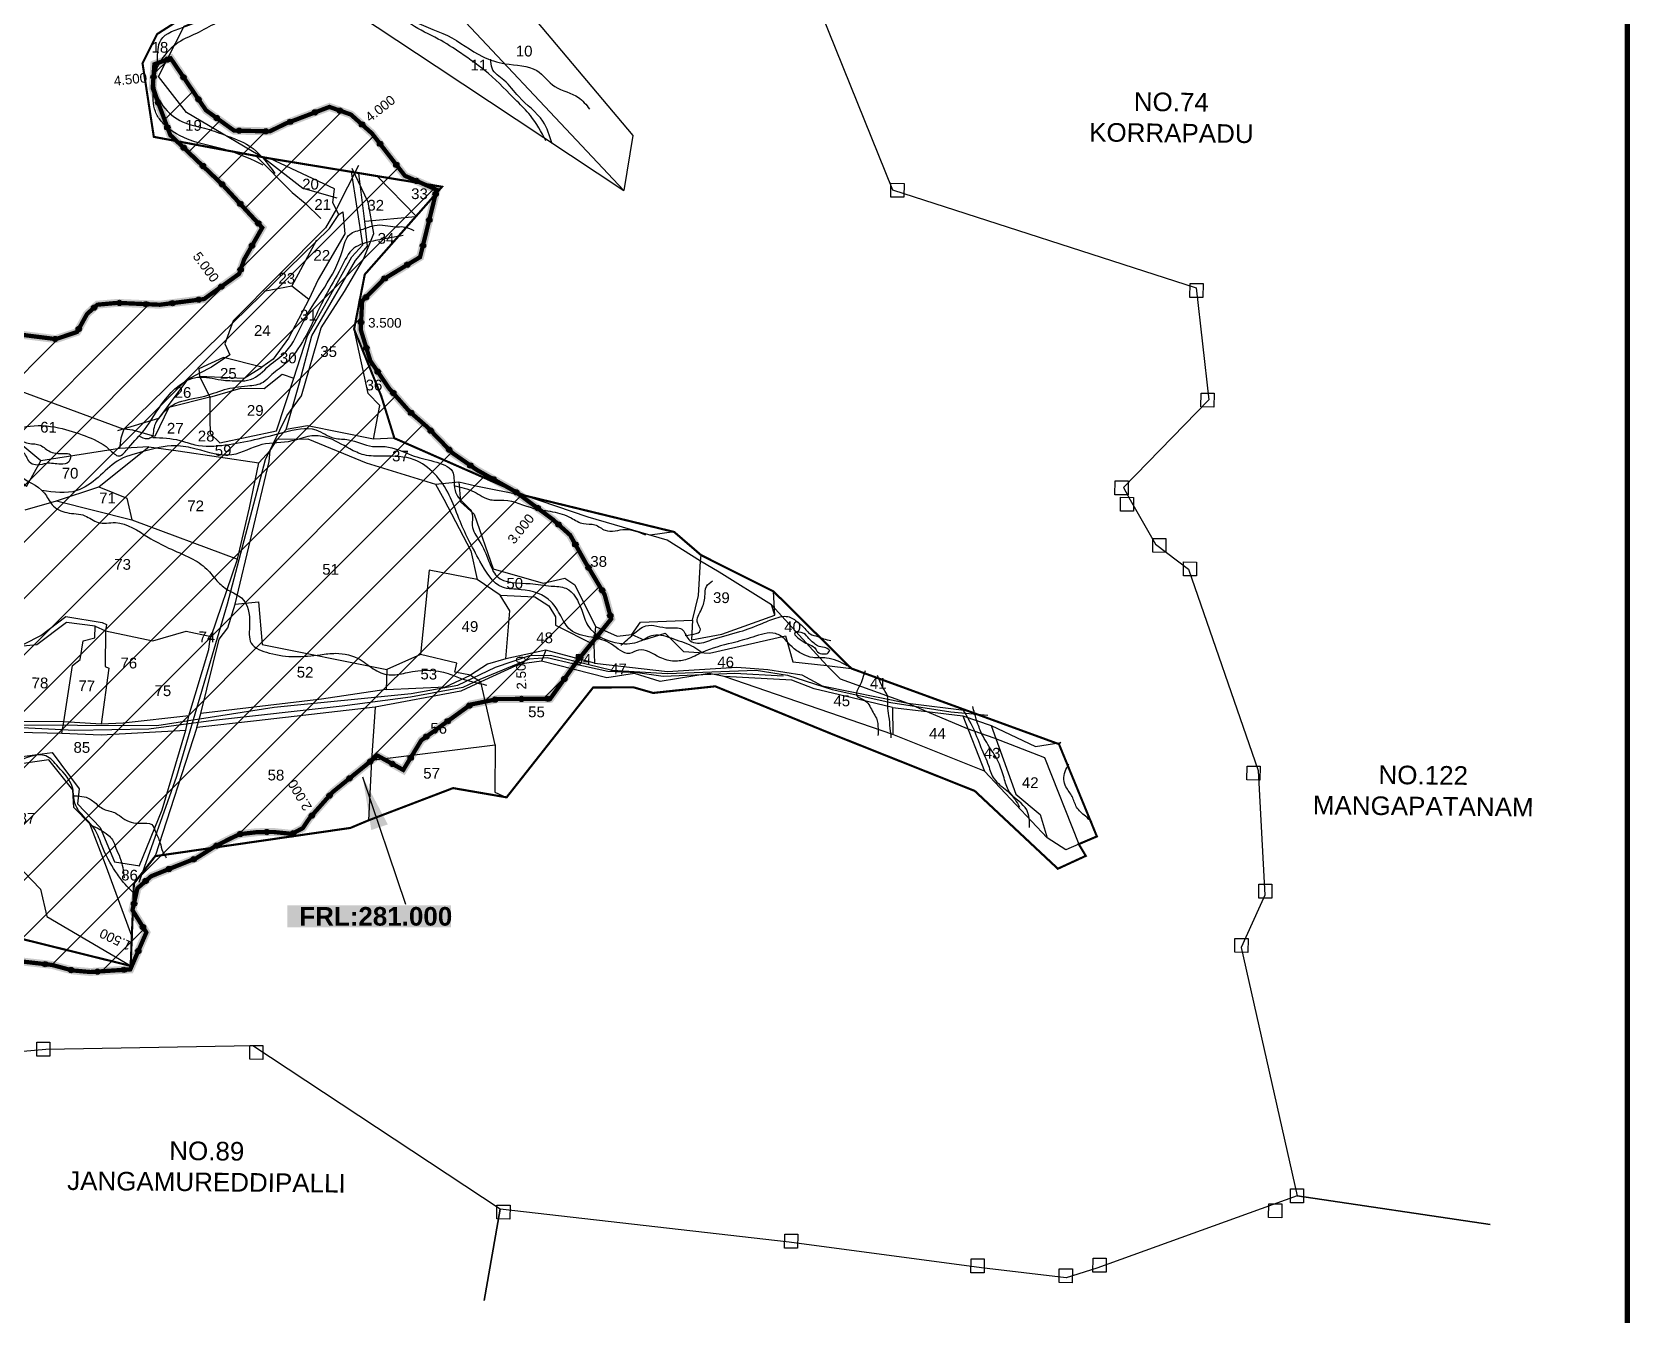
# Model space of a CAD drawing. Header units: inches. Extents: x 193816 to 219909, y 1622772 to 1631107.
# Drawn here: x 199235 to 202243, y 1626154 to 1628569 of the extents above; entities that cross this region are included whole.
import ezdxf
from ezdxf.enums import TextEntityAlignment as Align

# ---------------------------------------------------------------- set-up
doc = ezdxf.new("R2010")
doc.units = ezdxf.units.IN
doc.header["$LTSCALE"] = 15
doc.header["$MEASUREMENT"] = 0
doc.header["$PDMODE"] = 32
doc.header["$PDSIZE"] = 10
for name, color, linetype in [('CSMark', 72, 'Continuous'), ('PAPER SIZE', 5, 'Continuous'), ('PLOT', 7, 'Continuous'), ('PLOT NO', 7, 'Continuous'), ('ROAD', 1, 'Continuous'), ('STREAM', 4, 'Continuous'), ('STRUCTURE', 5, 'Continuous'), ('TEXT', 1, 'Continuous'), ('text2', 7, 'Continuous'), ('VILLAGE BOUNADRY', 5, 'Continuous'), ('VILLAGE BOUNADRY STONES', 1, 'Continuous')]:
    doc.layers.add(name, color=color, linetype=linetype)
doc.styles.get("Standard").update_dxf_attribs({"font": 'arial.ttf'})
doc.dimstyles.get("Standard").update_dxf_attribs({"dimtxt": 0.18, "dimasz": 0.18, "dimexe": 0.18, "dimexo": 0.0625, "dimgap": 0.09, "dimtad": 0, "dimtih": 1, "dimtoh": 1, "dimdec": 4, "dimzin": 0, "dimdsep": 46, "dimtxsty": 'Standard', "dimcen": 0.09, "dimadec": 0, "dimazin": 0, "dimtfac": 1, "dimtdec": 4, "dimtofl": 0, "dimtmove": 0, "dimatfit": 3, "dimfxl": 1, "dimtolj": 1, "dimtzin": 0, "dimarcsym": 0})

msp = doc.modelspace()

# ---------------------------------------------------------------- hatches: boundary and pattern name
at = {"layer": 'text2'}
h = msp.add_hatch(dxfattribs=at)
h.set_pattern_fill('ANSI31', color=4, scale=600)
h.set_pattern_definition([(45, (7002.556, -0.05), (-53.0330086, 53.0330086), [])])
h.paths.add_polyline_path([(199945, 1627854.7), (199906.7, 1627898), (199871.4, 1627949.9), (199853.4, 1628008.6), (199855.9, 1628062.4), (199897.4, 1628104.4), (199965, 1628145.2), (199996.3, 1628271.9), (199936.5, 1628298.2), (199874.5, 1628378), (199834.8, 1628413.5), (199794.4, 1628428), (199712.8, 1628396.9), (199682, 1628382), (199614.8, 1628383.4), (199561.9, 1628421.6), (199495.5, 1628519.4), (199464.9, 1628508.3), (199461.7, 1628463.1), (199494.7, 1628375.1), (199593.8, 1628280.9), (199667.9, 1628200.5), (199634, 1628141.1), (199624.5, 1628113.7), (199558.5, 1628066.3), (199475.2, 1628055.5), (199395.5, 1628059.1), (199357.5, 1628055.7), (199338, 1628038.1), (199319.4, 1628004.3), (199279.3, 1627990.8), (199194.1, 1628001.6), (199171.6, 1628005.4), (199153.1, 1628012.3), (199116.3, 1628055.2), (199094, 1628097.1), (199066, 1628124.9), (199014.2, 1628144.1), (198956.5, 1628153.5), (198866.5, 1628177.8), (198796, 1628215.5), (198716.1, 1628253.9), (198653.7, 1628256.5), (198589.7, 1628303.7), (198522.9, 1628343), (198477.5, 1628371.9), (198442.7, 1628393), (198375.2, 1628434.1), (198314, 1628488.6), (198225.7, 1628493.2), (198170.5, 1628489.5), (198088.8, 1628496.3), (198019.8, 1628513.7), (197962.7, 1628534.8), (197907, 1628551), (197855.1, 1628575), (197689.9, 1628624.4), (197623, 1628645.2), (197601.4, 1628678.7), (197532.8, 1628762.3), (197415, 1628792.3), (197318.3, 1628836.7), (197154.6, 1628873.7), (197018.9, 1628884.3), (196901.5, 1628897.8), (196832.7, 1628986.6), (196711.4, 1629052.2), (196557.8, 1629096.9), (196537.2, 1629097.5), (196489.7, 1629099.6), (196442.7, 1629087.4), (196370.2, 1629048.6), (196354.9, 1628999.6), (196354.7, 1628944.7), (196387.1, 1628851.5), (196436, 1628816.4), (196437.9, 1628803.8), (196485, 1628677.3), (196507.3, 1628613.2), (196468.9, 1628553.1), (196422.6, 1628539.6), (196293.2, 1628585), (196179.5, 1628612.8), (196109.6, 1628645.2), (196023.2, 1628696.6), (196008, 1628717.8), (195967.5, 1628724.9), (195905.9, 1628703.4), (195887, 1628689.5), (195847, 1628673.2), (195788.5, 1628670.6), (195736.9, 1628711.4), (195681.8, 1628707), (195635.5, 1628688.9), (195615.3, 1628655.8), (195637.8, 1628597.6), (195674.8, 1628553.9), (195671.8, 1628499.8), (195627.8, 1628455.3), (195547.5, 1628447.2), (195500.4, 1628444.2), (195472.4, 1628413.1), (195465.6, 1628368.7), (195496.1, 1628326.8), (195494.7, 1628279.1), (195475.3, 1628256.8), (195429.1, 1628238.3), (195400.4, 1628225), (195382.7, 1628209.2), (195344.5, 1628167.9), (195353.6, 1628125.5), (195369, 1628099.5), (195383.8, 1628077.9), (195409.5, 1628039.3), (195456.3, 1627972.1), (195541.8, 1627846.3), (195653.5, 1627681.1), (195744.7, 1627548.6), (195848.5, 1627396.7), (195937.9, 1627265.2), (195956.4, 1627241.9), (195977.9, 1627221.4), (196098.2, 1627127.5), (196227.6, 1627027.9), (196266.6, 1627007), (196701.1, 1626821.3), (196885.7, 1626742), (196948.1, 1626716.3), (197003, 1626692.9), (197064, 1626666.2), (197129.7, 1626639), (197212.2, 1626602.8), (197247.1, 1626591.3), (197283.7, 1626582.5), (197316.7, 1626576.9), (197352.3, 1626572.2), (197391.8, 1626569.1), (197430.8, 1626568.6), (197464, 1626569.4), (197502.8, 1626572.9), (197539.4, 1626576.8), (197576.1, 1626584), (197624.9, 1626596), (197711.6, 1626627.6), (197814.1, 1626682.6), (197842.7, 1626701.4), (197874.8, 1626725.9), (197934.8, 1626779.5), (197966.7, 1626812.7), (197990.1, 1626837.9), (198021.3, 1626858.2), (198052.5, 1626866.2), (198081.2, 1626867.2), (198113.3, 1626859.8), (198208.3, 1626810.9), (198274.2, 1626862.8), (198324.5, 1626881), (198368.8, 1626894.2), (198413.9, 1626895.1), (198447, 1626873.4), (198485.3, 1626847.1), (198526.5, 1626833.7), (198573, 1626813.8), (198606.9, 1626819.2), (198645, 1626826), (198696.9, 1626829.1), (198752.1, 1626815.4), (198811.4, 1626786.9), (198838.2, 1626771.6), (198931.4, 1626747), (198965.3, 1626765.4), (199002.3, 1626779.8), (199021.5, 1626796), (199019.8, 1626825.9), (199019.5, 1626864.7), (199015.8, 1626907.9), (199028.5, 1626932.2), (199049.6, 1626910.7), (199077, 1626899.6), (199118.3, 1626917.1), (199154.6, 1626896.2), (199191, 1626838), (199217.1, 1626819.1), (199271.9, 1626812.9), (199310.2, 1626802.5), (199344.3, 1626799.4), (199419.6, 1626804.4), (199449.8, 1626873.9), (199423.7, 1626915.8), (199433, 1626957.1), (199458.8, 1626979.8), (199488.9, 1626991.8), (199544.2, 1627013.9), (199577.1, 1627034.7), (199607.3, 1627050.4), (199625.6, 1627058.9), (199657.6, 1627062.6), (199688.7, 1627063), (199723.6, 1627059.4), (199744.4, 1627070.3), (199756.6, 1627088.7), (199800.2, 1627138), (199884.9, 1627206.7), (199933.4, 1627179.8), (199967.3, 1627235.5), (200060.3, 1627302.9), (200111.5, 1627313.3), (200210, 1627313.6), (200260.9, 1627385), (200324.9, 1627464.2), (200312.4, 1627510), (200275.7, 1627571.4), (200247.5, 1627622), (200214.7, 1627651.7), (200144.8, 1627703.4), (200072.2, 1627744.4), (200025.4, 1627776.9), (199978.6, 1627825.2)])

# ---------------------------------------------------------------- linework, layer by layer
at = {"color": 5, "const_width": 15, "elevation": 281.1}
msp.add_lwpolyline([(199194.8, 1628001.7), (199280, 1627990.9), (199320.1, 1628004.4), (199338.7, 1628038.1), (199358.2, 1628055.7), (199396.1, 1628059.1), (199475.8, 1628055.6), (199559.1, 1628066.3), (199625.1, 1628113.8), (199634.7, 1628141.2), (199668.6, 1628200.6), (199594.4, 1628280.9), (199495.4, 1628375.2), (199462.4, 1628463.2), (199465.5, 1628508.3), (199496.2, 1628519.5), (199562.6, 1628421.7), (199615.5, 1628383.4), (199682.7, 1628382), (199713.4, 1628396.9), (199795.1, 1628428), (199835.5, 1628413.6), (199875.1, 1628378.1), (199937.2, 1628298.3), (199997, 1628272), (199965.7, 1628145.3), (199898.1, 1628104.4), (199856.6, 1628062.5), (199854, 1628008.6), (199872.1, 1627949.9), (199907.4, 1627898.1), (199945.6, 1627854.8), (199979.3, 1627825.3), (200026.1, 1627776.9), (200072.9, 1627744.4), (200145.5, 1627703.5), (200215.3, 1627651.7), (200248.2, 1627622), (200276.4, 1627571.5), (200313.1, 1627510), (200325.5, 1627464.2), (200261.6, 1627385.1), (200210.6, 1627313.7), (200112.2, 1627313.4), (200060.9, 1627303), (199967.9, 1627235.5), (199934, 1627179.9), (199885.6, 1627206.8), (199800.9, 1627138), (199757.3, 1627088.7), (199745, 1627070.4), (199724.3, 1627059.5), (199689.4, 1627063.1), (199658.3, 1627062.7), (199626.3, 1627059), (199607.9, 1627050.4), (199577.7, 1627034.8), (199544.9, 1627014), (199489.5, 1626991.9), (199459.5, 1626979.8), (199433.7, 1626957.2), (199424.3, 1626915.9), (199450.4, 1626874), (199420.2, 1626804.4), (199345, 1626799.5), (199310.9, 1626802.5), (199272.5, 1626812.9), (199217.7, 1626819.1)], dxfattribs=at)
at = {"color": 5, "elevation": 281.1}
msp.add_lwpolyline([(199194.8, 1628001.7, 8, 8, 0), (199280, 1627990.9, 8, 8, 0), (199320.1, 1628004.4, 8, 8, 0), (199338.7, 1628038.1, 8, 8, 0), (199358.2, 1628055.7, 8, 8, 0), (199396.1, 1628059.1, 8, 8, 0), (199475.8, 1628055.6, 8, 8, 0), (199559.1, 1628066.3, 8, 8, 0), (199625.1, 1628113.8, 8, 8, 0), (199634.7, 1628141.2, 8, 8, 0), (199668.6, 1628200.6, 8, 8, 0), (199594.4, 1628280.9, 8, 8, 0), (199495.4, 1628375.2, 8, 8, 0), (199462.4, 1628463.2, 8, 8, 0), (199465.5, 1628508.3, 8, 8, 0), (199496.2, 1628519.5, 8, 8, 0), (199562.6, 1628421.7, 8, 8, 0), (199615.5, 1628383.4, 8, 8, 0), (199682.7, 1628382, 8, 8, 0), (199713.4, 1628396.9, 8, 8, 0), (199795.1, 1628428, 8, 8, 0), (199835.5, 1628413.6, 8, 8, 0), (199875.1, 1628378.1, 8, 8, 0), (199937.2, 1628298.3, 8, 8, 0), (199997, 1628272, 8, 8, 0), (199965.7, 1628145.3, 8, 8, 0), (199898.1, 1628104.4, 8, 8, 0), (199856.6, 1628062.5, 8, 8, 0), (199854, 1628008.6, 8, 8, 0), (199872.1, 1627949.9, 8, 8, 0), (199907.4, 1627898.1, 8, 8, 0), (199945.6, 1627854.8, 8, 8, 0), (199979.3, 1627825.3, 8, 8, 0), (200026.1, 1627776.9, 8, 8, 0), (200072.9, 1627744.4, 8, 8, 0), (200145.5, 1627703.5, 8, 8, 0), (200215.3, 1627651.7, 8, 8, 0), (200248.2, 1627622, 8, 8, 0), (200276.4, 1627571.5, 8, 8, 0), (200313.1, 1627510, 8, 8, 0), (200325.5, 1627464.2, 8, 8, 0), (200261.6, 1627385.1, 8, 8, 0), (200210.6, 1627313.7, 8, 8, 0), (200112.2, 1627313.4, 8, 8, 0), (200060.9, 1627303, 8, 8, 0), (199967.9, 1627235.5, 8, 8, 0), (199934, 1627179.9, 8, 8, 0), (199885.6, 1627206.8, 8, 8, 0), (199800.9, 1627138, 8, 8, 0), (199757.3, 1627088.7, 8, 8, 0), (199745, 1627070.4, 8, 8, 0), (199724.3, 1627059.5, 8, 8, 0), (199689.4, 1627063.1, 8, 8, 0), (199658.3, 1627062.7, 8, 8, 0), (199626.3, 1627059, 8, 8, 0), (199607.9, 1627050.4, 8, 8, 0), (199577.7, 1627034.8, 8, 8, 0), (199544.9, 1627014, 8, 8, 0), (199489.5, 1626991.9, 8, 8, 0), (199459.5, 1626979.8, 8, 8, 0), (199433.7, 1626957.2, 8, 8, 0), (199424.3, 1626915.9, 8, 8, 0), (199450.4, 1626874, 8, 8, 0), (199420.2, 1626804.4, 8, 8, 0), (199345, 1626799.5, 8, 8, 0), (199310.9, 1626802.5, 8, 8, 0), (199272.5, 1626812.9, 8, 8, 0), (199217.7, 1626819.1, 8, 8, 0)], format="xyseb", dxfattribs=at)
at = {"color": 3}
for p in [(199489.8, 1628517.1, 281.1), (199463.9, 1628484.2, 281.1), (199520.4, 1628483.8, 281.1), (199472.6, 1628436.1, 281.1), (199548.5, 1628442.4, 281.1), (199582.8, 1628407.1, 281.1), (199721.2, 1628399.9, 281.1), (199767.9, 1628417.7, 281.1), (199814.8, 1628421, 281.1), (199856.4, 1628394.9, 281.1), (199490.1, 1628389.3, 281.1), (199625.2, 1628383.2, 281.1), (199675.1, 1628382.2, 281.1), (199520.7, 1628351.1, 281.1), (199890.4, 1628358.5, 281.1), (199557, 1628316.6, 281.1), (199921, 1628319, 281.1), (199593.2, 1628282.1, 281.1), (199958.9, 1628288.7, 281.1), (199627.2, 1628245.5, 281.1), (199995, 1628263.9, 281.1), (199983, 1628215.3, 281.1), (199661.1, 1628208.7, 281.1), (199649.3, 1628166.8, 281.1), (199971, 1628166.8, 281.1), (199627.9, 1628121.8, 281.1), (199941.8, 1628130.9, 281.1), (199899, 1628105, 281.1), (199549, 1628065, 281.1), (199591.4, 1628089.6, 281.1), (199863.7, 1628069.7, 281.1), (199352, 1628050.1, 281.1), (199399.7, 1628059, 281.1), (199449.6, 1628056.7, 281.1), (199499.4, 1628058.6, 281.1), (199323.2, 1628010, 281.1), (199854.7, 1628022.7, 281.1), (199278.8, 1627991, 281.1), (199864.6, 1627974.3, 281.1), (199885.9, 1627929.7, 281.1), (199915.2, 1627889.3, 281.1), (199948.7, 1627852.2, 281.1), (199985.7, 1627818.6, 281.1), (200020.5, 1627782.7, 281.1), (200060.5, 1627753, 281.1), (200103.4, 1627727.2, 281.1), (200146.8, 1627702.5, 281.1), (200187, 1627672.8, 281.1), (200226.2, 1627641.9, 281.1), (200258.1, 1627604.2, 281.1), (200282.8, 1627560.7, 281.1), (200308.5, 1627517.8, 281.1), (200323.8, 1627470.5, 281.1), (200298.2, 1627430.4, 281.1), (200266.8, 1627391.5, 281.1), (200237.3, 1627351.1, 281.1), (200106.7, 1627312.3, 281.1), (200156.6, 1627313.5, 281.1), (200206.6, 1627313.7, 281.1), (200058.3, 1627301, 281.1), (200017.8, 1627271.7, 281.1), (199977.4, 1627242.3, 281.1), (199871.7, 1627195.6, 281.1), (199913.7, 1627191.2, 281.1), (199948, 1627202.7, 281.1), (199832.9, 1627164, 281.1), (199795.1, 1627131.5, 281.1), (199762, 1627094, 281.1), (199627.3, 1627059.1, 281.1), (199677.1, 1627062.9, 281.1), (199726.6, 1627060.7, 281.1), (199539.4, 1627011.8, 281.1), (199582.4, 1627037.2, 281.1), (199493, 1626993.2, 281.1), (199449, 1626970.7, 281.1), (199427.2, 1626928.3, 281.1), (199444, 1626884.3, 281.1), (199435.3, 1626839.2, 281.1), (199260, 1626814.3, 281.1), (199308.6, 1626803.1, 281.1), (199358.3, 1626800.3, 281.1), (199408.2, 1626803.6, 281.1)]:
    msp.add_point(p, dxfattribs=at)
at = {"layer": 'PAPER SIZE', "color": 5, "const_width": 10}
msp.add_lwpolyline([(202238.4, 1623012.3), (193820.6, 1623012.3), (193820.6, 1630634.2), (202238.4, 1630634.2)], close=True, dxfattribs=at)
at = {"layer": 'PLOT'}
for points in [[(199675, 1628329.4), (199525.8, 1628417.6), (199473.5, 1628485.4), (199521.5, 1628579.7), (199655.6, 1628636.1), (199754, 1628671.1), (199847.6, 1628602.5), (199995.7, 1628504.5), (200349.1, 1628270.8), (199962, 1628682.8), (200050.8, 1628749.7), (200088.6, 1628971.5), (199881.9, 1629164.4), (199669.9, 1629361.7), (199575.1, 1629455.8), (199492.3, 1629482), (199489.7, 1629393.9), (199507.4, 1629384.4), (199484.4, 1629365.2), (199636.9, 1629272.3), (199669.9, 1629361.7)], [(200050.8, 1628749.7), (200366, 1628373.9), (200349.1, 1628270.8)], [(199655, 1628337.2), (199725, 1628267), (199749.7, 1628246.8), (199778.9, 1628218.2)], [(199675, 1628329.4), (199744.7, 1628274.8), (199809.2, 1628257.1)], [(199437.5, 1626999.8), (199480.5, 1627104.8), (199524.7, 1627254.8), (199530.2, 1627281.6), (199568.1, 1627406.8), (199570.1, 1627422.3), (199572.5, 1627431.3), (199622.3, 1627576.7), (199644.4, 1627673.4), (199662.2, 1627757.8), (199683.2, 1627781), (199697, 1627802.8), (199713.4, 1627820.8), (199738.9, 1627908.8), (199762.1, 1627996.8), (199816.3, 1628091), (199843.9, 1628138.7), (199866.5, 1628165.7), (199862, 1628212.1), (199850.4, 1628302.4)], [(199550.2, 1627921.2), (199570.1, 1627881.3), (199628, 1627898.8), (199672.3, 1627898), (199706.3, 1627925.1), (199728.1, 1627917.1), (199753.7, 1627997), (199791.7, 1628063.6), (199837, 1628145.6), (199857.7, 1628168.2), (199836.9, 1628306.4)], [(199885.9, 1628296.4), (199958.5, 1628222.5)], [(199812.5, 1628225.3), (199820.3, 1628230.7), (199824.1, 1628189.3), (199773.8, 1628102.9), (199756.2, 1628065.7), (199724.5, 1628090.8), (199771.5, 1628177.5)], [(199862.4, 1628213.2), (199957, 1628221.4)], [(199795, 1628199.1), (199795, 1628199.1)], [(199724.5, 1628090.8), (199671.8, 1628080.7)], [(199756.2, 1628065.7), (199717.7, 1627992.6), (199688.9, 1627953.4), (199667.6, 1627938.2), (199595.8, 1627956), (199549.5, 1627934.7), (199550.2, 1627921.2), (199634.8, 1627917.4), (199667.6, 1627938.2)], [(199878.3, 1627802.8), (199890.2, 1627865.7), (199867.8, 1627888.6), (199841.5, 1628009.6)], [(199570.1, 1627881.3), (199569.8, 1627840.5), (199570.3, 1627813.1), (199588.9, 1627795.4), (199695.6, 1627818.4), (199728.1, 1627917.1)], [(199570.1, 1627881.3), (199492.6, 1627862.4), (199466.3, 1627807.7), (199424.8, 1627819.3), (199408.2, 1627821.3), (199402.5, 1627804.3), (199399.9, 1627785), (199251.5, 1627761.9), (199206.9, 1627799.2)], [(198156, 1627831.1), (198211.9, 1627827.6), (198320.3, 1627827.8), (198347.8, 1627822.6), (198406.3, 1627817.2), (198590.8, 1627799.8), (198682.6, 1627788.6), (198823.2, 1627750.6), (198837.4, 1627753.2), (198877.4, 1627743.5), (198914.6, 1627765.6), (198929.7, 1627788.1), (198959.4, 1627832), (198992.7, 1627839), (199167.2, 1627769.9), (199225.1, 1627713.2), (199251.5, 1627761.9)], [(199917.3, 1627804.4), (199878.3, 1627802.8), (199753.9, 1627827.9), (199713.4, 1627820.8)], [(199545.5, 1627260), (199553.1, 1627285.9), (199587.6, 1627425.9), (199604, 1627447.5), (199617.5, 1627492), (199681.6, 1627760.5), (199683.2, 1627781), (199697, 1627802.8), (199754.6, 1627803.2), (199864.1, 1627758.2), (199994.5, 1627718.1), (200038.9, 1627722.3), (200070.8, 1627714.6), (200162, 1627696.6)], [(199222.5, 1627669.8), (199281.4, 1627686.3), (199360.7, 1627713), (199427.7, 1627766.3), (199454.9, 1627788.3), (199510.4, 1627780.3), (199662.2, 1627757.8)], [(199454.9, 1627788.3), (199399.9, 1627785)], [(199360.7, 1627713), (199413.8, 1627691.7), (199423.2, 1627651)], [(199994.5, 1627718.1), (200010.6, 1627689.4), (200061.5, 1627592.6), (200073, 1627538.1), (199982.9, 1627555.7), (199966.5, 1627397.1), (199902.9, 1627369.2), (199901.8, 1627331.4), (199780.1, 1627313.3), (199553.1, 1627285.9)], [(200038.9, 1627722.3), (200041.8, 1627684.7), (200067.3, 1627661.1), (200103.4, 1627558.6), (200197.3, 1627531.7), (200238.4, 1627540.7), (200257, 1627528.2), (200295.8, 1627449.6), (200292.6, 1627415.9), (200293.8, 1627381), (200202.5, 1627405.3), (200127.4, 1627389.2), (200092.8, 1627378.9), (200060.5, 1627358.2), (200080.3, 1627345.9)], [(199281.4, 1627686.3), (199423.2, 1627651), (199622.3, 1627576.7)], [(200633.8, 1627471.2), (200627.4, 1627490.7), (200528.7, 1627552.4), (200493.3, 1627572.6), (200431, 1627612.5), (200282, 1627655.8), (200162, 1627696.6)], [(200444, 1627627.9), (200398.7, 1627621.9)], [(200295.8, 1627449.6), (200336.6, 1627431.6), (200364.1, 1627435.1), (200380.8, 1627458.3), (200478.4, 1627462), (200490, 1627508.2), (200493.3, 1627572.6), (200494.6, 1627584.3)], [(200127.4, 1627389.2), (200134.8, 1627479.6), (200116.4, 1627508.7), (200073, 1627538.1)], [(199617.5, 1627492), (199661.4, 1627496.1), (199668.3, 1627415.8), (199899.8, 1627369.8), (199902.9, 1627369.2)], [(200116.4, 1627508.7), (200181.6, 1627505.7), (200208, 1627488.9), (200220.9, 1627468.2), (200220.5, 1627452.5), (200292.6, 1627415.9)], [(200478.4, 1627462), (200476.7, 1627425.1), (200533.8, 1627435.4), (200633.8, 1627471.2), (200631.3, 1627515.7)], [(198954.1, 1627407.6), (198992.2, 1627398.3), (199117.8, 1627413), (199175.3, 1627414.9), (199221.2, 1627417.2), (199251.5, 1627433.1), (199298.9, 1627468.6), (199367.5, 1627457.3), (199375.5, 1627453.8), (199373.5, 1627441.7), (199462.5, 1627422.8), (199525.6, 1627440.8), (199572.5, 1627431.3)], [(200627.4, 1627490.7), (200731.6, 1627376.6), (200756.7, 1627351.5), (200883.9, 1627305.5), (200994.9, 1627291.7)], [(199291.2, 1627249.1), (199295.2, 1627270.3), (199311.3, 1627376.7), (199325.6, 1627387.7), (199331.5, 1627423.1), (199353.3, 1627428.7), (199354.2, 1627450.4), (199300.3, 1627457.3), (199244, 1627415.6), (199165.2, 1627408.1), (198989, 1627391), (198958.9, 1627401.5), (198897, 1627367.2), (198759.1, 1627353.9), (198716.4, 1627338.7), (198712.6, 1627321.9), (198709.8, 1627311.7), (198705.8, 1627271.6)], [(199354.2, 1627450.4), (199373.5, 1627441.7), (199373.2, 1627374.9), (199379.9, 1627371.2), (199365.5, 1627266.2)], [(200364.1, 1627435.1), (200387.2, 1627425), (200426.9, 1627437.5), (200461.9, 1627402.9), (200510.4, 1627399.8), (200653.7, 1627432.4), (200667.2, 1627383.6), (200731.6, 1627376.6), (200777.5, 1627370.9)], [(200202.5, 1627405.3), (200194.4, 1627384.4)], [(201205.7, 1627040.2), (201181.1, 1627029.5), (201146.5, 1627051.8), (201028, 1627177.5), (200855.4, 1627246.6), (200537.9, 1627355.8), (200510, 1627361.7), (200417.6, 1627346.3), (200369.1, 1627361.6), (200317.3, 1627353), (200194.4, 1627384.4), (200153.1, 1627379.1), (200080.3, 1627345.9), (200042.2, 1627328.4), (199881.3, 1627298.2), (199657.5, 1627272.5), (199545.5, 1627260), (199467.1, 1627017.6)], [(200060.5, 1627358.2), (200031.3, 1627363.7), (200034.6, 1627381.1), (199966.5, 1627397.1)], [(200293.8, 1627381), (200431.4, 1627365.4), (200562.2, 1627373.4), (200620.4, 1627369), (200684.4, 1627358.6), (200722.7, 1627338.4), (200883.9, 1627305.5)], [(199901.8, 1627331.4), (200013.8, 1627336.5), (200060.5, 1627358.2)], [(200107.1, 1627226.9), (200080.3, 1627345.9)], [(200854.9, 1627297.7), (200779, 1627315.9), (200707.7, 1627332.4), (200665.8, 1627348.6), (200537.9, 1627355.8)], [(199881.3, 1627298.2), (199874.2, 1627198.4), (199868.7, 1627085)], [(200854.9, 1627297.7), (200919.9, 1627289.8)], [(200854.9, 1627297.7), (200855.4, 1627246.6)], [(200883.9, 1627305.5), (200919.9, 1627289.8), (200995.4, 1627257.6), (201045.7, 1627240.5), (201141.3, 1627203), (201205.7, 1627040.2)], [(200919.9, 1627289.8), (200987.2, 1627282), (201040.5, 1627263.5), (201124.4, 1627224), (201171.9, 1627231.4), (201168.4, 1627228.5)], [(199530.2, 1627281.6), (199407, 1627268.2), (199365.5, 1627266.2), (199295.2, 1627270.3), (199145.3, 1627270.8), (199064.2, 1627270.3), (199036, 1627282.3), (198961.4, 1627273.5), (198869.4, 1627272.9), (198801.4, 1627264.3), (198705.8, 1627271.6), (198692.9, 1627274.1), (198600.1, 1627269.5), (198526.4, 1627272.6), (198381.3, 1627277.2), (198379.3, 1627242.1), (198447.5, 1627253.4), (198526.4, 1627272.6)], [(198871.9, 1627266.1), (198872.4, 1627242.7), (198995.8, 1627251), (199013.6, 1627251.8), (199096.5, 1627253.2), (199291.2, 1627249.1), (199365.1, 1627246), (199524.7, 1627254.8)], [(200987.2, 1627282), (201028, 1627177.5)], [(201040.5, 1627263.5), (201087.2, 1627134), (201133, 1627096), (201146.5, 1627051.8)], [(199015.6, 1627251.3), (199009, 1627241.3), (199138.6, 1627218.1), (199159.8, 1627179.8), (199197.8, 1627202.6), (199273, 1627212.8), (199324.2, 1627144.6), (199321.1, 1627116.2), (199363.7, 1627071.6), (199390.3, 1627006.8), (199438.1, 1626999.1)], [(199874.2, 1627198.4), (200107.1, 1627226.9), (200106.3, 1627138), (200128.6, 1627128.3)], [(199425, 1626862), (199373.6, 1627002.1), (199343.9, 1627078.3), (199313.8, 1627109), (199312.1, 1627142.7), (199266.8, 1627198.6), (199197.3, 1627188.8), (199146.8, 1627164.5), (198943, 1627191.2), (198931, 1627164.2), (198808.2, 1627158.9), (198809.3, 1627142.7)], [(198621.5, 1627158.4), (198627.1, 1627145.7), (198661.5, 1627142.5), (198673.3, 1627098.5), (198787.1, 1627144.9), (198808.1, 1627143.2), (198903.3, 1627138.6), (198941, 1627086.4), (199093.9, 1627108.1), (199129.9, 1627023.8), (199170.9, 1627038.1), (199251.3, 1626955.6), (199263.1, 1626904.1), (199420.9, 1626811)]]:
    msp.add_lwpolyline(points, dxfattribs=at)
at = {"layer": 'ROAD'}
for points in [[(199849.9, 1628317.4), (199808.3, 1628236.3), (199787.9, 1628200.1), (199613.6, 1628025.6), (199598.1, 1627981.9), (199607.4, 1627961.1), (199573.1, 1627938), (199527.7, 1627914.6), (199473, 1627841.7), (199396, 1627818)], [(199436.8, 1626968.9), (199507.8, 1627168.1), (199603.3, 1627492.4), (199675, 1627764.3), (199714.7, 1627846.7), (199742.7, 1627884), (199779.8, 1628012.1), (199823.7, 1628080.6), (199859.5, 1628141.7), (199878.8, 1628189.8), (199868, 1628248.9), (199837.9, 1628311.8)], [(199170.6, 1627265.1), (199470.2, 1627263.8), (199690.9, 1627298.1), (199949, 1627324), (200036.6, 1627339.3), (200107.6, 1627373.1), (200172.4, 1627395.1), (200211, 1627396), (200327, 1627368), (200431.6, 1627361.4), (200598.7, 1627367.5), (200657.4, 1627358.1), (200741.5, 1627331.3), (200851.7, 1627306.7), (200964.7, 1627289), (201034.5, 1627283.1)], [(200649.2, 1627356.4), (200558.5, 1627361.6), (200423.5, 1627355.7), (200375.2, 1627362.7), (200319.3, 1627365.2), (200253.1, 1627379.9), (200205.1, 1627390.7), (200171, 1627388.7), (200078.5, 1627350.2), (200046.5, 1627335.3), (199947.6, 1627317.1), (199819.2, 1627300.1), (199576.6, 1627273), (199455.2, 1627256.9), (199315.5, 1627254.4), (199191.6, 1627260.7)]]:
    msp.add_lwpolyline(points, dxfattribs=at)
at = {"layer": 'STREAM'}
for points in [[(199670.4, 1628318.4), (199607.9, 1628345), (199528.1, 1628367.3), (199478.2, 1628401.3), (199467.5, 1628419.2), (199464.1, 1628462), (199471.1, 1628515.4), (199477.5, 1628553.7), (199525.4, 1628580), (199575.8, 1628602.2), (199655.1, 1628634.9), (199696.5, 1628667.4), (199705.4, 1628694.9), (199690.8, 1628757.5), (199646.4, 1628801.7), (199612.5, 1628875.5), (199597.9, 1628935), (199537.1, 1629023.5), (199505.1, 1629070.8), (199483.7, 1629095.9), (199473.1, 1629121.9), (199455.1, 1629159.3), (199440.1, 1629173.5), (199418.6, 1629188.9), (199393.9, 1629204.8), (199369.1, 1629211.5)], [(200070.8, 1628859.6), (200026.6, 1628864.9), (199991.8, 1628851.7), (199937.5, 1628827.9), (199868.4, 1628776.2), (199837.3, 1628743.5), (199829, 1628726.9), (199884.2, 1628677.7), (199908.2, 1628642.9), (199946.7, 1628595.3), (200017.2, 1628562.3), (200083.4, 1628522.7), (200125.9, 1628509.3), (200185.3, 1628496.4), (200219.6, 1628466.3), (200263.7, 1628445.9), (200284.8, 1628423.8)], [(200202.5, 1628364.1), (200173.3, 1628411.9), (200148.1, 1628438.7), (200094.5, 1628490.6), (200041.9, 1628529.5), (199999.9, 1628555.8), (199949.4, 1628583.3), (199878.1, 1628650.5), (199805.6, 1628699.8), (199764.7, 1628716.9), (199726.1, 1628700), (199717.2, 1628667.7), (199709.9, 1628639.1), (199685.5, 1628630.7), (199639.3, 1628608.5), (199586.7, 1628587.9), (199549.7, 1628568.8), (199510.4, 1628549), (199465.3, 1628473.8), (199518.7, 1628399.8), (199559.7, 1628388.1), (199597.4, 1628375.3), (199644.2, 1628354.9), (199692.4, 1628302.6)], [(200214.4, 1628358.6), (200196.9, 1628400.9), (200151.4, 1628447.3), (200123.6, 1628478.3), (200101.1, 1628500.7), (200099.1, 1628518)], [(198312.2, 1627525.2), (198341.3, 1627532.1), (198370.2, 1627526.7), (198411.1, 1627525.6), (198444, 1627524.6), (198471.6, 1627523.7), (198544.2, 1627528.8), (198588, 1627528.3), (198628.4, 1627533), (198657.7, 1627544.1), (198732.8, 1627594.4), (198768.3, 1627626.9), (198779.9, 1627656.4), (198805.4, 1627700.3), (198821.4, 1627725.9), (198833, 1627754), (198844.6, 1627779.8), (198851.6, 1627826.6), (198895.4, 1627848.6), (198930.2, 1627860.1), (198949.8, 1627876.1), (199004.3, 1627874.2), (199079.8, 1627860.6), (199130.7, 1627838.8), (199154.9, 1627822.1), (199181.5, 1627817.7), (199224, 1627826.1), (199285.2, 1627824), (199335.3, 1627808.7), (199380, 1627783.9), (199399.1, 1627771), (199416.9, 1627786.4), (199446.7, 1627820), (199483.6, 1627874.2), (199546.9, 1627919.1), (199591.5, 1627914.2), (199624.2, 1627912.3), (199646.4, 1627914.6), (199681.7, 1627941), (199712.8, 1627966.8), (199746.5, 1628024.2), (199819.7, 1628158), (199833.3, 1628187.9), (199858.6, 1628198), (199879.8, 1628204.9), (199900.2, 1628205), (199919.5, 1628202.3), (199933.9, 1628202.5), (199954.2, 1628195.3)], [(199934.1, 1628185.7), (199911.1, 1628181.9), (199877.3, 1628175.5), (199841.2, 1628161.8), (199817.1, 1628125.4), (199787.3, 1628071.6), (199748.4, 1627992.8), (199710.1, 1627942.8), (199683.6, 1627921.3), (199670.5, 1627909.5), (199641.1, 1627902.4), (199596.9, 1627895.1), (199554.8, 1627881.6), (199504.6, 1627868.8), (199478.1, 1627847.6), (199464.1, 1627820.7), (199460.6, 1627806.6), (199452.8, 1627803), (199436.9, 1627808.3)], [(198123.3, 1627065.1), (198127.5, 1627093.6), (198159.5, 1627113.4), (198178.3, 1627140.1), (198189.4, 1627166.3), (198216.5, 1627219.7), (198230.4, 1627247.5), (198248.4, 1627300.9), (198253.3, 1627327), (198269.9, 1627368.7), (198280, 1627414.1), (198303.2, 1627468.3), (198319.6, 1627487.1), (198363.6, 1627506.8), (198415, 1627514.6), (198464.1, 1627503.3), (198501.2, 1627483.5), (198542.2, 1627476.5), (198573.1, 1627472.7), (198596.4, 1627473.2), (198630.1, 1627469.6), (198666.4, 1627469.7), (198718.5, 1627494.2), (198749.8, 1627531.1), (198785, 1627591.1), (198798, 1627617), (198807.3, 1627651.3), (198824.7, 1627678.4), (198864.1, 1627739.3), (198902, 1627768.7), (198948, 1627837), (199008.3, 1627840.3), (199087, 1627815.6), (199169, 1627781.7), (199192.8, 1627758.6), (199208.6, 1627737.2), (199258.5, 1627701.1), (199273, 1627679.2), (199300.9, 1627664.2), (199334.9, 1627658.5), (199359.6, 1627645.7), (199392.1, 1627645.4), (199453.9, 1627617.9), (199492.4, 1627597.6), (199534, 1627578.7), (199564.1, 1627558.1), (199583.4, 1627535.8), (199604.3, 1627518.6), (199629.7, 1627503.6), (199644.8, 1627454.5), (199647.8, 1627418.7), (199681.9, 1627399.9), (199730.3, 1627393.2), (199777.9, 1627396.8), (199806.8, 1627399.4), (199853.2, 1627387.5), (199881.1, 1627368.1), (199911.3, 1627358.6), (199942, 1627363.4), (200018.7, 1627361.5), (200044.5, 1627351.6), (200062.5, 1627346.3), (200091.6, 1627339.4)], [(199462.5, 1627805.9), (199513.2, 1627800.2), (199541.7, 1627792.1), (199599.1, 1627791.6), (199709.9, 1627815.7), (199769.6, 1627819.9), (199804.3, 1627804.4), (199831, 1627801.5), (199876.1, 1627788.9), (199899.9, 1627788.6), (199949.7, 1627772.5), (199991.9, 1627760.7), (200026.5, 1627741.4), (200030.3, 1627714), (200037.6, 1627693.2), (200063.9, 1627661.8), (200063.8, 1627640.1), (200077.2, 1627611.1), (200095.4, 1627572), (200110.3, 1627544.5), (200173.2, 1627530.6), (200212.4, 1627526.1), (200240.2, 1627521.8), (200269.9, 1627480.9), (200281.8, 1627451.6), (200340.8, 1627418.4), (200379, 1627422.1), (200405.1, 1627433.7), (200443, 1627426.6), (200481, 1627411.4), (200495.7, 1627401.6)], [(199198.6, 1627792.2), (199206.8, 1627799.8), (199224.7, 1627795.7), (199237.6, 1627793.7), (199248.3, 1627792), (199266.8, 1627780.4), (199295.8, 1627775.5), (199306.9, 1627773.8), (199304.4, 1627760.1), (199289.1, 1627755.4), (199262.4, 1627756.8), (199245.4, 1627753.9), (199232.7, 1627757.5), (199226.2, 1627766.9), (199219.4, 1627777.4), (199211.3, 1627784), (199199.3, 1627793.6)], [(200770, 1627376), (200730.9, 1627390.5), (200705, 1627391.4), (200685, 1627398.3), (200665.9, 1627411.4), (200653.1, 1627425.2), (200634.7, 1627436.5), (200592, 1627429.9), (200552.7, 1627418.8), (200496.6, 1627401.2), (200468.3, 1627388.2), (200444.2, 1627384.7), (200417.3, 1627391.6), (200376.7, 1627405.3), (200359.9, 1627399.2), (200326.3, 1627416.6), (200288.2, 1627429.6), (200248.8, 1627443.6), (200230.5, 1627469.7), (200212.6, 1627496.5), (200155.8, 1627519.2), (200120.9, 1627523.9), (200078.4, 1627572.8), (200038.8, 1627653.4), (200020.7, 1627697.3), (199992.9, 1627737.3), (199954.3, 1627763.9), (199896.6, 1627770.4), (199860.3, 1627773), (199833.4, 1627784.3), (199789.1, 1627805.8), (199758.4, 1627808.3), (199724.6, 1627799.1), (199667.9, 1627792.2), (199611.5, 1627773.1), (199544.4, 1627783.8), (199504.8, 1627790.1), (199444.4, 1627779.3), (199395.7, 1627761.2), (199359.5, 1627730.5), (199319.6, 1627705.7), (199253.7, 1627705.6)], [(200029.4, 1627715.1), (200067.7, 1627703.4), (200098.4, 1627688.6), (200123.4, 1627687.9), (200179.8, 1627672.2), (200215.3, 1627665.9), (200250.1, 1627654.2), (200273.2, 1627643.5), (200294.8, 1627641.4), (200314.2, 1627631), (200352.4, 1627632.6), (200389.9, 1627622.4)], [(200464.7, 1627433), (200493.4, 1627445), (200488.3, 1627455.8), (200495.6, 1627482.7), (200501.8, 1627506.4), (200504.9, 1627525.3), (200516.1, 1627535.9)], [(200343.9, 1627415), (200367.1, 1627435.2), (200390.6, 1627451.2), (200434.3, 1627447.1), (200458.3, 1627445), (200471.5, 1627425.3), (200484, 1627418.9), (200515.2, 1627425.2), (200567.7, 1627440.3), (200609.8, 1627455.8), (200639.5, 1627467), (200655.1, 1627469), (200675, 1627459.6), (200683.1, 1627452.8), (200691.9, 1627443.9), (200700, 1627436), (200714.4, 1627431.1), (200725.1, 1627426.9), (200739.2, 1627423.8)], [(200736.5, 1627405.9), (200726.8, 1627410.5), (200713.8, 1627413.5), (200706.3, 1627419.3), (200697.3, 1627427.4), (200688.4, 1627436.6), (200670.4, 1627436.9), (200681, 1627425.4), (200695.7, 1627417), (200708.6, 1627409.8), (200713.8, 1627402), (200725.4, 1627398.3), (200732.5, 1627399.1), (200737.1, 1627406.2)], [(200803.3, 1627366.7), (200791.9, 1627335.7), (200787, 1627321.7), (200803.5, 1627310.1), (200818.5, 1627288.1), (200824.7, 1627277.3), (200827.8, 1627257.3), (200827.7, 1627244.7)], [(200852.8, 1627240.4), (200850.8, 1627258.2), (200848.4, 1627281.5), (200846, 1627301.5), (200845.4, 1627319.3), (200836.3, 1627336), (200826.9, 1627357.9)], [(200985.2, 1627296.4), (201004.5, 1627263.3), (201021.6, 1627222.4), (201035.7, 1627188.2), (201046.2, 1627163), (201070.4, 1627140.9), (201085.8, 1627124.1), (201094.2, 1627110)], [(201113.1, 1627071.6), (201107.8, 1627104.5), (201076, 1627137.4), (201066.1, 1627161.3), (201056.4, 1627190.6), (201039.7, 1627219.7), (201021.5, 1627251.6), (201012.8, 1627275.4), (201006, 1627299.1)], [(199433.1, 1626942.3), (199407.5, 1626968), (199392.5, 1626988.8), (199367, 1627036.6), (199354, 1627067), (199328.8, 1627096.4), (199316, 1627117.2), (199311.8, 1627145), (199284.5, 1627185.9), (199261, 1627206.4), (199207, 1627195.9), (199172.5, 1627186.2), (199144.7, 1627182.1), (199105.6, 1627194.6), (199078.1, 1627208.6), (199016.9, 1627218.1), (198972.4, 1627203.8), (198927.4, 1627183.2), (198908.1, 1627173.8), (198849, 1627178), (198807.6, 1627179.9), (198795.9, 1627156), (198789.1, 1627134.3)], [(201230.2, 1627081.9), (201218.1, 1627092.8), (201201.6, 1627110), (201193.3, 1627129.6), (201181.6, 1627148.3), (201177.7, 1627161.6), (201186.9, 1627191.5)], [(199312.1, 1627131.3), (199344.5, 1627125.1), (199353.3, 1627118.4), (199373.2, 1627104.9), (199382.4, 1627102.2), (199392.7, 1627098.4), (199406.3, 1627089), (199421.8, 1627081.5), (199440.6, 1627079.5), (199460.5, 1627077.1), (199467.1, 1627064.8), (199476.1, 1627043.3), (199481.5, 1627025.5), (199488, 1627014.4)], [(199345.9, 1627076.3), (199378.6, 1627057.2), (199386.7, 1627048.2), (199393.2, 1627032.6), (199400.8, 1627014.8), (199408.9, 1626976.6)]]:
    msp.add_spline(points, degree=3, dxfattribs=at)
at = {"layer": 'VILLAGE BOUNADRY'}
for points in [[(200667.8, 1628735.9), (200855, 1628271.8), (201426.5, 1628087.2), (201450.7, 1627876.7), (201290.2, 1627711.3), (201302.2, 1627688.1), (201350.3, 1627604.9), (201412.3, 1627558.1), (201543.1, 1627179.1), (201555.8, 1626944.2), (201511.4, 1626845.5), (201616.9, 1626378.3), (201980.4, 1626324.5), (201616.9, 1626378.3), (201239.4, 1626242.1), (201182.1, 1626223.7), (201022.8, 1626242.7), (200660.5, 1626291), (200116.4, 1626353.2), (200086.3, 1626181.1), (200116.4, 1626353.2), (199650.8, 1626660.3), (199261.5, 1626653.4), (198912.1, 1626622.9)], [(199202.3, 1627897.5), (199408.2, 1627821.3), (199795, 1628199.1), (199812.5, 1628225.3), (199801.2, 1628247.3), (199804.9, 1628273.6), (199682.6, 1628331)]]:
    msp.add_lwpolyline(points, dxfattribs=at)
at = {"layer": 'VILLAGE BOUNADRY', "const_width": 4}
msp.add_lwpolyline([(199536, 1628606.8), (199470.6, 1628565), (199443.2, 1628510.2), (199464.5, 1628371.6), (199682.6, 1628331), (200007.1, 1628277.7), (199861.6, 1628112.6), (199841.5, 1628009.6), (199892.6, 1627883.8), (199917.3, 1627804.4), (200162, 1627696.6), (200444, 1627627.9), (200494.6, 1627584.3), (200631.3, 1627515.7), (200777.5, 1627370.9), (201044.9, 1627273.5), (201168.4, 1627228.5), (201239.8, 1627054.7), (201205.7, 1627040.2), (201218.9, 1627018.1), (201166.3, 1626993.9), (201009.8, 1627140.4), (200742.4, 1627246.9), (200521.3, 1627337.3), (200404.6, 1627324.8), (200367.3, 1627335.4), (200291.4, 1627335), (200128.6, 1627128.3), (200027.8, 1627145.7), (199868.7, 1627085), (199834.5, 1627070.7), (199467.1, 1627017.6), (199427, 1626966), (199420.9, 1626811), (199121.5, 1626885.2)], dxfattribs=at)
at = {"layer": 'VILLAGE BOUNADRY STONES'}
for points in [[(200852.2, 1628284.2), (200876.9, 1628284), (200876.6, 1628257.8), (200852, 1628258.1)], [(201415.1, 1628095.6), (201439.8, 1628095.3), (201439.5, 1628069.1), (201414.8, 1628069.4)], [(201435.8, 1627889.4), (201460.4, 1627889.2), (201460.2, 1627863), (201435.5, 1627863.3)], [(201274, 1627724), (201298.7, 1627723.8), (201298.5, 1627697.6), (201273.8, 1627697.9)], [(201284.3, 1627693.2), (201308.9, 1627693), (201308.7, 1627666.8), (201284, 1627667)], [(201345.1, 1627615.7), (201369.7, 1627615.5), (201369.5, 1627589.3), (201344.8, 1627589.6)], [(201403, 1627571.5), (201427.6, 1627571.2), (201427.4, 1627545.1), (201402.7, 1627545.3)], [(201522.4, 1627187.2), (201547.1, 1627187), (201546.8, 1627160.8), (201522.1, 1627161.1)], [(201544.7, 1626964.9), (201569.3, 1626964.7), (201569.1, 1626938.5), (201544.4, 1626938.7)], [(201499.7, 1626862.8), (201524.4, 1626862.6), (201524.1, 1626836.4), (201499.5, 1626836.7)], [(199244.3, 1626667.5), (199269, 1626667.3), (199268.7, 1626641.1), (199244.1, 1626641.3)], [(199645.2, 1626661.4), (199669.9, 1626661.2), (199669.6, 1626635), (199645, 1626635.2)], [(201604.4, 1626391.4), (201629, 1626391.1), (201628.8, 1626365), (201604.1, 1626365.2)], [(200110.3, 1626360.8), (200135, 1626360.6), (200134.7, 1626334.4), (200110.1, 1626334.7)], [(201563.4, 1626363.3), (201588, 1626363.1), (201587.8, 1626336.9), (201563.1, 1626337.1)], [(200652.1, 1626306), (200676.7, 1626305.8), (200676.5, 1626279.6), (200651.8, 1626279.8)], [(201003, 1626259.7), (201027.7, 1626259.4), (201027.4, 1626233.3), (201002.8, 1626233.5)], [(201168.9, 1626241), (201193.6, 1626240.8), (201193.3, 1626214.6), (201168.7, 1626214.8)], [(201232.6, 1626260.7), (201257.3, 1626260.5), (201257, 1626234.3), (201232.4, 1626234.5)]]:
    msp.add_lwpolyline(points, close=True, dxfattribs=at)

# ---------------------------------------------------------------- texts
at = {"layer": 'CSMark', "color": 1}
for s, rotation, p in [('4.500', 6.138, (199389.1, 1628476.7, 96)), ('4.000', 38.174, (199865.9, 1628405.6, 96)), ('5.000', 306.3493, (199544, 1628152, 96)), ('3.500', 359.5956, (199867.9, 1628021.8, 96)), ('3.000', 51.4391, (200135.8, 1627609.2, 96)), ('2.500', 91.4901, (200156.7, 1627331.2, 96)), ('2.000', 120.4644, (199755.1, 1627105.2, 377.1)), ('1.500', 154.514, (199420.9, 1626846.9, 96))]:
    msp.add_text(s, height=18, rotation=rotation, dxfattribs=at).set_placement(p, align=Align.MIDDLE_LEFT)
at = {"layer": 'PLOT NO'}
for s, p in [('18', (199475.9, 1628540.2)), ('10', (200161.6, 1628533.1)), ('11', (200076.5, 1628506.8)), ('19', (199539.1, 1628393.3)), ('20', (199759.4, 1628282.6)), ('21', (199782.4, 1628244.2)), ('32', (199882.2, 1628242.9)), ('33', (199964.6, 1628264.5)), ('34', (199901.5, 1628180.5)), ('22', (199780.7, 1628148.5)), ('23', (199714.8, 1628105.4)), ('31', (199755.6, 1628036)), ('24', (199668.7, 1628007)), ('35', (199793.6, 1627967.5)), ('30', (199717.5, 1627955.5)), ('25', (199604.7, 1627926.3)), ('26', (199519.4, 1627890.5)), ('36', (199878.9, 1627904.4)), ('29', (199655.4, 1627856.6)), ('61', (199266.3, 1627825)), ('27', (199504.8, 1627823)), ('28', (199563, 1627808.4)), ('59', (199594.9, 1627781.3)), ('37', (199928.7, 1627770.8)), ('70', (199306.8, 1627738.5)), ('71', (199377.3, 1627691.8)), ('72', (199543.2, 1627677)), ('73', (199405.7, 1627566.9)), ('51', (199797.3, 1627557.5)), ('38', (200301.9, 1627572.4)), ('50', (200143.9, 1627531.2)), ('39', (200532.9, 1627504.2)), ('74', (199564.4, 1627430.3)), ('49', (200059.6, 1627449.9)), ('48', (200200.2, 1627428.7)), ('40', (200666.9, 1627449.4)), ('76', (199417.4, 1627381.1)), ('52', (199749.3, 1627363.8)), ('54', (200272.3, 1627388)), ('47', (200339.1, 1627370.1)), ('46', (200541, 1627383)), ('78', (199250.2, 1627343.7)), ('77', (199338.2, 1627338.2)), ('53', (199982.2, 1627360.3)), ('41', (200828.4, 1627342.9)), ('75', (199481.6, 1627329)), ('45', (200759.6, 1627310)), ('55', (200184.9, 1627289.2)), ('56', (200000.7, 1627258.3)), ('44', (200939.6, 1627248.5)), ('85', (199329, 1627222.2)), ('43', (201042.6, 1627211.4)), ('58', (199694.4, 1627170.2)), ('57', (199987.4, 1627173.6)), ('42', (201114.3, 1627156)), ('87', (199225.7, 1627089)), ('86', (199418.8, 1626981.9))]:
    msp.add_text(s, height=20.24, rotation=359.4473, dxfattribs=at).set_placement(p, align=Align.MIDDLE_CENTER)
at = {"layer": 'STRUCTURE', "color": 5, "insert": (199719.1, 1626921.8), "char_height": 35, "width": 301.182, "attachment_point": 1, "bg_fill": 1, "box_fill_scale": 1.1, "bg_fill_color": 7, "bg_fill_true_color": 16777215, "bg_fill_transparency": 0}
msp.add_mtext('\\pi19.12908;{\\fArial|b1|i0|c0|p34;\\C1;FRL:281.000 }', dxfattribs=at)
at = {"layer": 'TEXT', "char_height": 35, "width": 392.727, "attachment_point": 1, "rotation": 359.4473}
for s, insert in [('\\pi128.75106;NO.74 \\P\\pi45.26197;KORRAPADU', (201180.7, 1628456.7)), ('\\pi115.26197;NO.122 \\P\\pi-7.79908;MANGAPATANAM', (201654.9, 1627189.5)), ('\\pi128.64362;NO.89 \\P\\pi-62.97302;JANGAMUREDDIPALLI', (199365.1, 1626482))]:
    msp.add_mtext(s, dxfattribs=dict(at, insert=insert))

# ---------------------------------------------------------------- leaders
at = {"layer": 'text2', "color": 1}
msp.add_leader([(199857.6, 1627166.8), (199938.1, 1626927.2)], dimstyle='Standard', override={"dimasz": 100, "dimgap": 0.09, "dimtad": 0, "dimzin": 2}, dxfattribs=at)

doc.saveas('drawing.dxf')
